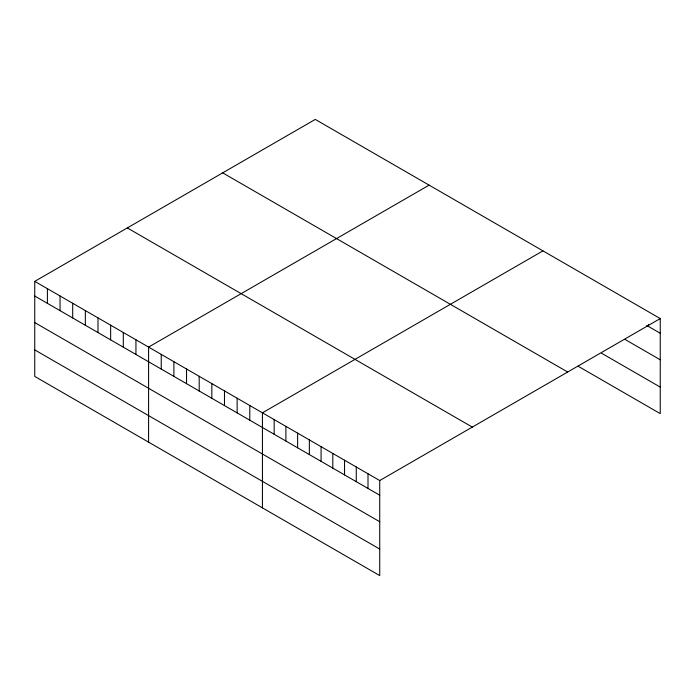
<?xml version="1.0" encoding="UTF-8"?>
<svg xmlns="http://www.w3.org/2000/svg" width="695" height="695" viewBox="0 0 695 695"><rect width="100%" height="100%" fill="white"/><g stroke="black" fill="none" stroke-linecap="round" stroke-linejoin="round"><path stroke-width="1.04" d="M34.75 281.371L379.731 480.54L379.731 575.59L34.75 376.421L34.75 281.371L315.269 119.41L660.25 318.579L660.25 413.629L578.144 366.23M429.11 185.139L148.591 347.092L148.591 442.142M542.96 250.86L262.432 412.821L262.432 507.871M379.731 480.54L660.25 318.579M646.715 325.442L660.25 333.261M625.066 339.464L660.25 359.784M601.601 353.251L660.25 387.106M222.695 172.855L567.676 372.025M127.324 227.925L472.305 427.095M34.75 296.044L379.731 495.214M34.75 322.567L379.731 521.736M34.75 349.898L379.731 549.067M648.522 324.391L648.522 326.485M368.003 473.764L368.003 488.446M356.266 466.997L356.266 481.67M344.538 460.22L344.538 474.902M332.809 453.453L332.809 468.126M321.081 446.676L321.081 461.358M309.353 439.909L309.353 454.582M297.625 433.133L297.625 447.815M285.897 426.365L285.897 441.047M274.169 419.589L274.169 434.271M249.783 405.515L249.783 420.197M237.134 398.218L237.134 412.891M224.485 390.911L224.485 405.593M211.836 383.605L211.836 398.287M199.187 376.308L199.187 390.981M186.538 369.002L186.538 383.683M173.889 361.695L173.889 376.377M161.24 354.398L161.24 369.08M135.942 339.794L135.942 354.467M123.293 332.488L123.293 347.17M110.644 325.182L110.644 339.864M97.995 317.884L97.995 332.558M85.346 310.578L85.346 325.26M72.697 303.272L72.697 317.954M60.048 295.974L60.048 310.648M47.399 288.668L47.399 303.35"/></g></svg>
